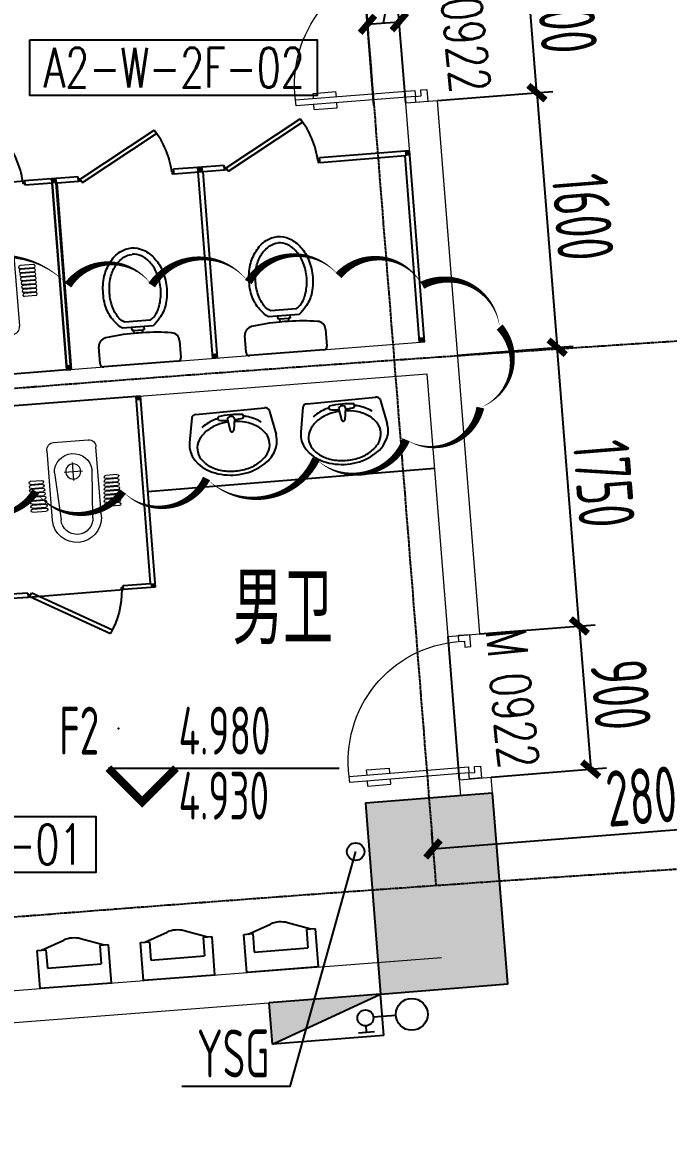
# Model space of a CAD drawing. Header units: millimetres. Extents: x 11515858 to 24947533, y -12784974 to -6116114.
# Drawn here: x 11755079 to 11759128, y -6395756 to -6388712 of the extents above; entities that cross this region are included whole.
import ezdxf
from ezdxf.enums import TextEntityAlignment as Align

# ---------------------------------------------------------------- set-up
doc = ezdxf.new("R2010")
doc.units = ezdxf.units.MM
doc.header["$LTSCALE"] = 10
for name, pattern in [('A2-RD-F2$0$AUDIT_I_130807214254-2', [0]), ('A2-RG-AXIS$0$CENTER', [2, 1.25, -0.25, 0.25, -0.25]), ('A2-RG-AXIS$0$DOTE', [2.42, 2, -0.2, 0.02, -0.2])]:
    doc.linetypes.add(name, pattern=pattern)
for name, color, linetype in [('A2-RB-F2$0$$34$A-DIMS-100', 1, 'Continuous'), ('A2-RB-F2$0$A-DIMS-100', 1, 'Continuous'), ('A2-RD-F2$0$A-1-1-X-toilel$0$A-FIXT', 55, 'Continuous'), ('A2-RD-F2$0$B1-WC-FIXT', 55, 'A2-RD-F2$0$AUDIT_I_130807214254-2'), ('A2-RG-AXIS$0$A-GRID', 1, 'A2-RG-AXIS$0$CENTER'), ('A2-RI-F2$0$$1$A-SYMB-NUMB-T', 4, 'Continuous'), ('A2-RI-F2$0$0P-FE-FH-P', 41, 'A2-RI-F2$0$YJdef_FE-FH_LINE_F'), ('A2-RI-F2$0$0P-FE-FH-V', 141, 'Continuous'), ('A2-RI-F2$0$0P-FE-HY', 141, 'Continuous'), ('A2-RI-F2$0$A-ROOF-DRAN', 175, 'Continuous'), ('A2-RI-F2$0$A-STRS', 50, 'Continuous'), ('A2-RI-F2$0$A-SYMB', 4, 'Continuous'), ('A2-RI-F2$0$A-SYMB-AREA', 4, 'Continuous'), ('A2-RI-F2$0$A-SYMB-DOOR', 4, 'Continuous'), ('A2-RI-F2$0$A-SYMB-NAME', 4, 'Continuous'), ('A2-RS-F2$0$A-HATH-GRAY', 8, 'Continuous'), ('A2-RS-F2$0$A-WALL-CONC', 6, 'Continuous')]:
    doc.layers.add(name, color=color, linetype=linetype)
for name, color, linetype, lineweight in [('A2-RI-F2$0$A-DOOR', 32, 'Continuous', 5), ('A2-RI-F2$0$A-FLOR-STRS', 2, 'Continuous', 5), ('A2-RI-F2$0$A-WALL', 7, 'Continuous', 5)]:
    doc.layers.add(name, color=color, linetype=linetype, lineweight=lineweight)
doc.styles.add('A2-RB-F2$0$$0$XD2008', font='hzs.shx', dxfattribs={"width": 0.7, "bigfont": 'hztxt.shx'})
doc.styles.add('A2-RB-F2$0$XD2008', font='hzs.shx', dxfattribs={"width": 0.7, "bigfont": 'hztxt.shx'})
doc.styles.add('A2-RI-F2$0$$1$ECADI-TXT', font='simplex.shx', dxfattribs={"bigfont": 'hztxt.shx'})
doc.styles.add('A2-RI-F2$0$ECADI', font='hzs.shx', dxfattribs={"width": 0.7, "bigfont": 'hztxt.shx'})
doc.styles.add('A2-RI-F2$0$ECADI-TXT', font='simplex.shx', dxfattribs={"bigfont": 'hztxt.shx'})
doc.styles.add('A2-RI-F2$0$hz1', font='hzs.shx', dxfattribs={"width": 0.75, "bigfont": 'hztxt.shx'})
doc.styles.add('A2-RI-F2$0$XD2008', font='hzs.shx', dxfattribs={"width": 0.7, "bigfont": 'hztxt.shx'})
doc.linetypes.add('A2-RI-F2$0$YJdef_FE-FH_LINE_F', pattern='A,4,-0.2,["F",A2-RI-F2$0$hz1,S=0.2,R=0,X=-0.1,Y=-0.1],-0.1', length=4.3)
doc.dimstyles.new('A2-RB-F2$0$$0$XD100$0', dxfattribs={"dimscale": 100, "dimtxt": 3.5, "dimasz": 1, "dimexe": 1, "dimexo": 2, "dimgap": 0.5, "dimtad": 1, "dimdec": 0, "dimdsep": 46, "dimtxsty": 'A2-RB-F2$0$$0$XD2008', "dimblk1": 'A2-RB-F2$0$$20$_ArchTick', "dimblk2": 'A2-RB-F2$0$$20$_ArchTick', "dimsah": 1, "dimcen": 2.5, "dimclrt": 4, "dimaunit": 1, "dimadec": 0, "dimazin": 0, "dimtfac": 1, "dimtdec": 0, "dimtix": 1, "dimtmove": 2, "dimatfit": 3, "dimfxl": 0, "dimtolj": 1, "dimtzin": 0, "dimarcsym": 0})
doc.dimstyles.new('A2-RB-F2$0$XD100$0', dxfattribs={"dimscale": 100, "dimtxt": 3.5, "dimasz": 1, "dimexe": 1, "dimexo": 2, "dimgap": 0.5, "dimtad": 1, "dimdec": 0, "dimdsep": 46, "dimtxsty": 'A2-RB-F2$0$XD2008', "dimblk1": 'A2-RB-F2$0$_ArchTick', "dimblk2": 'A2-RB-F2$0$_ArchTick', "dimsah": 1, "dimcen": 2.5, "dimclrt": 4, "dimaunit": 1, "dimadec": 0, "dimazin": 0, "dimtfac": 1, "dimtdec": 0, "dimtix": 1, "dimtmove": 1, "dimatfit": 3, "dimfxl": 0, "dimtolj": 1, "dimtzin": 0, "dimarcsym": 0})

# ---------------------------------------------------------------- blocks, each defined once
blk = doc.blocks.new('A2-RG-AXIS')
at = {"layer": 'A2-RG-AXIS$0$A-GRID', "linetype": 'A2-RG-AXIS$0$DOTE'}
blk.add_line((11755647.6, -6368696.2), (11757669.8, -6394116.9), dxfattribs=at)
for radius in [313400, 308700, 304100, 300800]:
    blk.add_arc((11778730.7, -6694178.7), radius, 75.589285, 95.407644, dxfattribs=at)
blk = doc.blocks.new('A2-RB-F2$0$$20$_ArchTick')
at = {"color": 0, "linetype": 'ByBlock', "const_width": 0.4}
blk.add_lwpolyline([(-0.5, -0.5), (0.5, 0.5)], dxfattribs=at)
blk = doc.blocks.new('*D1562')
at = {"layer": 'A2-RB-F2$0$$34$A-DIMS-100', "color": 0, "lineweight": -2, "ltscale": 3, "transparency": 16777216}
for p, q in [((11760445.1, -6393695.5), (11760434.8, -6393565.2)), ((11757651.5, -6393886.9), (11760442.7, -6393664.9)), ((11757654, -6393917.6), (11757643.6, -6393787.3))]:
    blk.add_line(p, q, dxfattribs=at)
at = {"layer": 'Defpoints', "color": 0, "ltscale": 3, "transparency": 16777216}
for p in [(11760442.7, -6393664.9), (11760461, -6393894.9), (11757669.8, -6394116.9)]:
    blk.add_point(p, dxfattribs=at)
at = {"layer": 'A2-RB-F2$0$$34$A-DIMS-100', "color": 0, "lineweight": -2, "ltscale": 3, "transparency": 16777216, "xscale": 100, "yscale": 100, "zscale": 100}
for p, rotation in [((11760442.7, -6393664.9), 4.548265622645225), ((11757651.5, -6393886.9), 184.5482656226452)]:
    blk.add_blockref('A2-RB-F2$0$$20$_ArchTick', p, dxfattribs=dict(at, rotation=rotation))
at = {"layer": 'A2-RB-F2$0$$34$A-DIMS-100', "color": 4, "ltscale": 3, "transparency": 16777216, "insert": (11759029.3, -6393551.6), "char_height": 350, "attachment_point": 5, "rotation": 4.54827, "style": 'A2-RB-F2$0$$0$XD2008'}
blk.add_mtext('\\A1;2800', dxfattribs=at)
blk = doc.blocks.new('A2-RB-F2$0$_ArchTick')
at = {"color": 0, "linetype": 'ByBlock', "const_width": 0.4}
blk.add_lwpolyline([(-0.5, -0.5), (0.5, 0.5)], dxfattribs=at)
blk = doc.blocks.new('*D1759')
at = {"layer": 'A2-RB-F2$0$A-DIMS-100', "color": 0, "lineweight": -2, "transparency": 16777216}
for p, q in [((11757476.9, -6387994.4), (11758204.6, -6387936.5)), ((11757340.4, -6388714.5), (11757476.9, -6387994.4)), ((11757281.3, -6389232.2), (11757232.8, -6388622.8)), ((11757480.6, -6389216.4), (11757432.1, -6388606.9)), ((11757240.7, -6388722.5), (11757440.1, -6388706.6))]:
    blk.add_line(p, q, dxfattribs=at)
at = {"layer": 'Defpoints', "color": 0, "transparency": 16777216}
for p in [(11757440.1, -6388706.6), (11757297.1, -6389431.6), (11757496.5, -6389415.7)]:
    blk.add_point(p, dxfattribs=at)
at = {"layer": 'A2-RB-F2$0$A-DIMS-100', "color": 0, "lineweight": -2, "transparency": 16777216, "xscale": 100, "yscale": 100, "zscale": 100}
for p, rotation in [((11757240.7, -6388722.5), 184.5482656225848), ((11757440.1, -6388706.6), 4.548265622584782)]:
    blk.add_blockref('A2-RB-F2$0$_ArchTick', p, dxfattribs=dict(at, rotation=rotation))
at = {"layer": 'A2-RB-F2$0$A-DIMS-100', "color": 4, "transparency": 16777216, "insert": (11757822.9, -6387741.1), "char_height": 350, "attachment_point": 5, "rotation": 4.54827, "style": 'A2-RB-F2$0$XD2008'}
blk.add_mtext('\\A1;200', dxfattribs=at)
blk = doc.blocks.new('*D1760')
at = {"layer": 'A2-RB-F2$0$A-DIMS-100', "color": 0, "lineweight": -2, "transparency": 16777216}
for p, q in [((11757680, -6389200.8), (11758402.5, -6389143.4)), ((11758302.8, -6389151.3), (11758429.6, -6390745.6)), ((11757806.8, -6390795.1), (11758529.3, -6390737.6))]:
    blk.add_line(p, q, dxfattribs=at)
at = {"layer": 'Defpoints', "color": 0, "transparency": 16777216}
for p in [(11757480.6, -6389216.7), (11758429.6, -6390745.6), (11757607.5, -6390811)]:
    blk.add_point(p, dxfattribs=at)
at = {"layer": 'A2-RB-F2$0$A-DIMS-100', "color": 0, "lineweight": -2, "transparency": 16777216, "xscale": 100, "yscale": 100, "zscale": 100}
for p, rotation in [((11758302.8, -6389151.3), 94.54826562249501), ((11758429.6, -6390745.6), 274.548265622495)]:
    blk.add_blockref('A2-RB-F2$0$_ArchTick', p, dxfattribs=dict(at, rotation=rotation))
at = {"layer": 'A2-RB-F2$0$A-DIMS-100', "color": 4, "transparency": 16777216, "insert": (11758590.5, -6389930.6), "char_height": 350, "attachment_point": 5, "rotation": 274.54827, "style": 'A2-RB-F2$0$XD2008'}
blk.add_mtext('\\A1;1600', dxfattribs=at)
blk = doc.blocks.new('*D1662')
at = {"layer": 'A2-RB-F2$0$A-DIMS-100', "color": 0, "lineweight": -2, "transparency": 16777216}
for p, q in [((11757945.7, -6392540.1), (11758668.1, -6392482.6)), ((11758568.5, -6392490.5), (11758639.8, -6393387.7)), ((11758017, -6393437.2), (11758739.5, -6393379.7))]:
    blk.add_line(p, q, dxfattribs=at)
at = {"layer": 'Defpoints', "color": 0, "transparency": 16777216}
for p in [(11757746.3, -6392555.9), (11758639.8, -6393387.7), (11757817.6, -6393453.1)]:
    blk.add_point(p, dxfattribs=at)
at = {"layer": 'A2-RB-F2$0$A-DIMS-100', "color": 0, "lineweight": -2, "transparency": 16777216, "xscale": 100, "yscale": 100, "zscale": 100}
for p, rotation in [((11758568.5, -6392490.5), 94.54826562260763), ((11758639.8, -6393387.7), 274.5482656226077)]:
    blk.add_blockref('A2-RB-F2$0$_ArchTick', p, dxfattribs=dict(at, rotation=rotation))
at = {"layer": 'A2-RB-F2$0$A-DIMS-100', "color": 4, "transparency": 16777216, "insert": (11758828.4, -6392921.2), "char_height": 350, "attachment_point": 5, "rotation": 274.54827, "style": 'A2-RB-F2$0$XD2008'}
blk.add_mtext('\\A1;900', dxfattribs=at)
blk = doc.blocks.new('*D1663')
at = {"layer": 'A2-RB-F2$0$A-DIMS-100', "color": 0, "lineweight": -2, "transparency": 16777216}
for p, q in [((11757806.8, -6390795.1), (11758529.3, -6390737.6)), ((11758568.5, -6392490.5), (11758429.6, -6390745.6)), ((11757945.7, -6392540.1), (11758668.1, -6392482.6))]:
    blk.add_line(p, q, dxfattribs=at)
at = {"layer": 'Defpoints', "color": 0, "transparency": 16777216}
for p in [(11758429.6, -6390745.6), (11757607.5, -6390811), (11757746.3, -6392555.9)]:
    blk.add_point(p, dxfattribs=at)
at = {"layer": 'A2-RB-F2$0$A-DIMS-100', "color": 0, "lineweight": -2, "transparency": 16777216, "xscale": 100, "yscale": 100, "zscale": 100}
for p, rotation in [((11758429.6, -6390745.6), 94.5482656229301), ((11758568.5, -6392490.5), 274.5482656229301)]:
    blk.add_blockref('A2-RB-F2$0$_ArchTick', p, dxfattribs=dict(at, rotation=rotation))
at = {"layer": 'A2-RB-F2$0$A-DIMS-100', "color": 4, "transparency": 16777216, "insert": (11758723.3, -6391600.2), "char_height": 350, "attachment_point": 5, "rotation": 274.54827, "style": 'A2-RB-F2$0$XD2008'}
blk.add_mtext('\\A1;1750', dxfattribs=at)
blk = doc.blocks.new('*D1664')
at = {"layer": 'A2-RB-F2$0$A-DIMS-100', "color": 0, "lineweight": -2, "transparency": 16777216}
for p, q in [((11757608.8, -6388303.7), (11758331.1, -6388246.2)), ((11758302.8, -6389151.3), (11758231.5, -6388254.1)), ((11757680.2, -6389200.8), (11758402.5, -6389143.4))]:
    blk.add_line(p, q, dxfattribs=at)
at = {"layer": 'Defpoints', "color": 0, "transparency": 16777216}
for p in [(11758231.5, -6388254.1), (11757409.5, -6388319.5), (11757480.8, -6389216.7)]:
    blk.add_point(p, dxfattribs=at)
at = {"layer": 'A2-RB-F2$0$A-DIMS-100', "color": 0, "lineweight": -2, "transparency": 16777216, "xscale": 100, "yscale": 100, "zscale": 100}
for p, rotation in [((11758231.5, -6388254.1), 94.54826562258324), ((11758302.8, -6389151.3), 274.5482656225832)]:
    blk.add_blockref('A2-RB-F2$0$_ArchTick', p, dxfattribs=dict(at, rotation=rotation))
at = {"layer": 'A2-RB-F2$0$A-DIMS-100', "color": 4, "transparency": 16777216, "insert": (11758491.4, -6388684.9), "char_height": 350, "attachment_point": 5, "rotation": 274.54827, "style": 'A2-RB-F2$0$XD2008'}
blk.add_mtext('\\A1;900', dxfattribs=at)
blk = doc.blocks.new('A2-RD-F2$0$A-1-1-X-toilel$0$A-1-10-01~10(B1~wd)$0$A$C39426295')
at = {"layer": 'A2-RD-F2$0$A-1-1-X-toilel$0$A-FIXT'}
for p, q in [((29.2, 382.7, 4500), (0, 227, 4500)), ((488.5, 400, 4500), (56.5, 400, 4500)), ((193.7, 350.8, 4500), (193.7, 371.4, 4500)), ((351.2, 350.8, 4500), (351.2, 371.4, 4500)), ((515.7, 382.7, 4500), (544.9, 227, 4500)), ((250.5, 351.1, 4500), (261.5, 278.8, 4500)), ((294.5, 351.1, 4500), (283.5, 278.8, 4500))]:
    blk.add_line(p, q, dxfattribs=at)
at = {"layer": 'A2-RD-F2$0$A-1-1-X-toilel$0$A-FIXT', "extrusion": (0, 0, -1)}
for centre, major_axis, start_param, end_param in [((56.5, 380, 4500), (27.5, 0), 3.277215, 4.712389), ((267, 182.2, 4500), (257.5, 0), 3.959185, 4.341951), ((272.5, 171.9, 4500), (272.7, 0), 4.341951, 4.419347), ((272.5, 125.2, 4500), (347.6, 0), 4.483782, 4.712389), ((272.5, 351.1, 4500), (22, 0), 3.141593, 6.283185), ((272.5, 125.2, 4500), (347.6, 0), -1.570796, -1.342189), ((272.5, 171.9, 4500), (272.7, 0), -1.277754, -1.200359), ((278, 182.2, 4500), (257.5, 0), -1.200359, -0.817592), ((488.5, 380, 4500), (27.5, 0), 4.712389, 6.147563), ((258.5, 175, 4500), (214.8, 0), 3.55759, 3.959185), ((414.3, 151.7, 4500), (396.8, 0), 3.737677, 3.75941), ((267, 168.5, 4500), (227.2, 0), 3.959185, 4.341951), ((272.5, 158.2, 4500), (242.4, 0), 4.341951, 4.629594), ((272.5, 597, 4500), (347.6, 0), 1.631074, 1.799403), ((272.5, 158.2, 4500), (242.4, 0), -1.488001, -1.200359), ((272.5, 597, 4500), (347.6, 0), 1.342189, 1.510519), ((278, 168.5, 4500), (227.2, 0), -1.200359, -0.817592), ((286.5, 175, 4500), (214.8, 0), -0.817592, -0.415998), ((130.6, 151.7, 4500), (396.8, 0), -0.617817, -0.596084), ((272.5, 200, 4500), (275, 0), -0.135622, 3.277215), ((245.3, 179.3, 4500), (200.4, 0), 3.141593, 3.55759), ((272.5, 278.8, 4500), (11, 0), -0.000069, 3.141524), ((299.7, 179.3, 4500), (200.4, 0), -0.415998, 0), ((245.3, 179.3, 4500), (200.4, 0), 2.725595, 3.141593), ((299.7, 179.3, 4500), (200.4, 0), 0, 0.415998), ((258.5, 183.5, 4500), (214.8, 0), 2.324001, 2.725595), ((286.5, 183.5, 4500), (214.8, 0), 0.415998, 0.817592), ((267, 190.1, 4500), (227.2, 0), 1.941234, 2.324001), ((272.5, 200.4, 4500), (242.4, 0), 1.570796, 1.941234), ((272.5, 200.4, 4500), (242.4, 0), 1.200359, 1.570796), ((278, 190.1, 4500), (227.2, 0), 0.817592, 1.200359)]:
    blk.add_ellipse(centre, major_axis=major_axis, ratio=0.727273, start_param=start_param, end_param=end_param, dxfattribs=at)
blk = doc.blocks.new('A2-RD-F2$0$A-1-1-X-toilel$0$A-1-10-01~10(B1~wd)$0$333')
at = {"layer": 'A2-RD-F2$0$A-1-1-X-toilel$0$A-FIXT'}
for p, q in [((0, -225), (0, 225)), ((0, 225), (240, 225)), ((240, 225), (240, 168.7)), ((240, 168.7), (124.4, 168.7)), ((124.4, 168.7), (124.4, -168.7)), ((240, 196.9), (291.3, 53.1)), ((240, -196.9), (291.3, -53.1)), ((240, -168.7), (124.4, -168.7)), ((240, -225), (240, -168.7)), ((0, -225), (240, -225))]:
    blk.add_line(p, q, dxfattribs=at)
blk.add_ellipse((225.2, 0), major_axis=(0, 112.5), ratio=0.666667, start_param=4.220783, end_param=5.203995, dxfattribs=at)
blk = doc.blocks.new('A2-RD-F2$0$A-1-1-X-toilel$0$A-1-10-01~10(B1~wd)$0$A1088D2A')
at = {"layer": 'A2-RD-F2$0$A-1-1-X-toilel$0$A-FIXT'}
for p, q in [((-0.43, 0), (0.43, 0)), ((-0.47, -0.235), (-0.47, -0.04)), ((0.47, -0.04), (0.47, -0.235)), ((-0.05, -0.396), (-0.05, -0.361)), ((0.05, -0.361), (0.05, -0.396)), ((-0.176, -0.431), (0.181, -0.431)), ((-0.148, -0.5), (0.148, -0.5)), ((-0.07, -0.396), (-0.05, -0.396)), ((-0.07, -0.431), (-0.07, -0.396)), ((0.05, -0.396), (-0.05, -0.396)), ((0.05, -0.396), (0.07, -0.396)), ((0.07, -0.396), (0.07, -0.431))]:
    blk.add_line(p, q, dxfattribs=at)
for points in [[(0.002, -1.35, -0.128381), (-0.133, -1.315, -0.106268), (-0.259, -1.203, -0.085065), (-0.338, -1.047, -0.074422), (-0.368, -0.849, -0.074422), (-0.338, -0.652, -0.093985), (-0.259, -0.514, -0.073872), (-0.176, -0.431, -0.130921)], [(-0.148, -0.5, 0.073654), (-0.204, -0.54, 0.085065), (-0.272, -0.674, 0.074422), (-0.298, -0.849, 0.074422), (-0.272, -1.025, 0.085065), (-0.204, -1.159, 0.106268), (-0.101, -1.25, 0.128381), (-0.002, -1.276, 0.131396)], [(0.181, -0.431, -0.073872), (0.264, -0.514, -0.093985), (0.343, -0.652, -0.074422), (0.372, -0.849, -0.074422), (0.343, -1.047, -0.085065), (0.264, -1.203, -0.106268), (0.138, -1.315, -0.128381), (0.002, -1.35, -0.130921)], [(0.148, -0.5, -0.073654), (0.204, -0.54, -0.085065), (0.272, -0.674, -0.074422), (0.298, -0.849, -0.074422), (0.272, -1.025, -0.085065), (0.204, -1.159, -0.106268), (0.101, -1.25, -0.128381), (0.002, -1.276, -0.131396)]]:
    blk.add_lwpolyline(points, format="xyb", dxfattribs=at)
for centre, radius, start, end in [((-0.43, -0.04), 0.04, 90, 180), ((0.43, -0.04), 0.04, 0, 90), ((-0.37, -0.235), 0.1, 180, 262.0681), ((0.37, -0.235), 0.1, 277.9319, 0), ((0, 2.42), 2.781, 262.0681, 268.9699), ((0, 2.42), 2.781, 268.9699, 271.0301), ((0, 2.42), 2.781, 271.0301, 277.9319)]:
    blk.add_arc(centre, radius, start, end, dxfattribs=at)
blk = doc.blocks.new('A2-RD-F2$0$BI-W-db')
at = {"layer": 'A2-RD-F2$0$A-1-1-X-toilel$0$A-FIXT'}
for points in [[(-10374.6, 6726), (-10374.6, 6751.4), (-10400, 6726), (-10400, 6751.4)], [(-9200, 6726), (-9200, 6751.4), (-9225.4, 6726), (-9225.4, 6751.4)], [(-10374.6, 5826), (-10374.6, 5851.4), (-10400, 5826), (-10400, 5851.4)], [(-9200, 5826), (-9200, 5851.4), (-9225.4, 5826), (-9225.4, 5851.4)]]:
    blk.add_trace(points, dxfattribs=at)
at = {"layer": 'A2-RD-F2$0$B1-WC-FIXT'}
for p, q in [((-10400, 6751.4), (-10400, 6726)), ((-9200, 6751.4), (-10400, 6751.4)), ((-10400, 6726), (-9225.4, 6726)), ((-10400, 5851.4), (-10400, 6726)), ((-9200, 6726), (-9225.4, 6726)), ((-9225.4, 6623.5), (-9225.4, 6726)), ((-9200, 6751.4), (-9200, 6726)), ((-9200, 6726), (-9200, 6623.5)), ((-9225.4, 6623.5), (-9200, 6623.5)), ((-9200, 6623.5), (-9200, 6023.5)), ((-9202.6, 6612.6), (-9225.3, 6599.4)), ((-9225.3, 6599.4), (-8955.3, 6112.6)), ((-9202.6, 6612.6), (-8932.6, 6125.7)), ((-9225.4, 6023.5), (-9225.4, 5851.4)), ((-9200, 6023.5), (-9225.4, 6023.5)), ((-9200, 5826), (-9200, 6023.5)), ((-10400, 5851.4), (-10400, 5826)), ((-9225.4, 5851.4), (-10400, 5851.4)), ((-10400, 5826), (-10400, 5851.4)), ((-10400, 5826), (-9200, 5826))]:
    blk.add_line(p, q, dxfattribs=at)
at = {"layer": 'A2-RD-F2$0$B1-WC-FIXT', "lineweight": 13}
for p, q in [((-9911.9, 6562.5), (-9911.9, 6562.5)), ((-9901.9, 6552.5), (-9901.9, 6482)), ((-9896.9, 6552.5), (-9896.9, 6480.1)), ((-9886.9, 6562.5), (-9886.9, 6562.5)), ((-9876.9, 6552.5), (-9876.9, 6480.1)), ((-9871.9, 6552.5), (-9871.9, 6478.1)), ((-9861.9, 6562.5), (-9861.9, 6562.5)), ((-9851.9, 6552.5), (-9851.9, 6478.1)), ((-9846.9, 6552.5), (-9846.9, 6476.2)), ((-9836.9, 6562.5), (-9836.9, 6562.5)), ((-9826.9, 6552.5), (-9826.9, 6476.2)), ((-9821.9, 6552.5), (-9821.9, 6474.2)), ((-9811.9, 6562.5), (-9811.9, 6562.5)), ((-9801.9, 6552.5), (-9801.9, 6474.2)), ((-9796.9, 6552.5), (-9796.9, 6472.3)), ((-9786.9, 6562.5), (-9786.9, 6562.5)), ((-9776.9, 6552.5), (-9776.9, 6472.3)), ((-9771.9, 6552.5), (-9771.9, 6470.4)), ((-9761.9, 6562.5), (-9761.9, 6562.5)), ((-9751.9, 6552.5), (-9751.9, 6470.4)), ((-9746.9, 6552.5), (-9746.9, 6468.4)), ((-9736.9, 6562.5), (-9736.9, 6562.5)), ((-9726.9, 6552.5), (-9726.9, 6468.4)), ((-9665.6, 6434.6), (-10104.5, 6434.6)), ((-9911.9, 6472), (-9911.9, 6472)), ((-9886.9, 6472), (-9886.9, 6472)), ((-9886.9, 6470.1), (-9886.9, 6470.1)), ((-9861.9, 6472), (-9861.9, 6472)), ((-9861.9, 6468.1), (-9861.9, 6468.1)), ((-9836.9, 6466.2), (-9836.9, 6466.2)), ((-9811.9, 6464.2), (-9811.9, 6464.2)), ((-9786.9, 6462.3), (-9786.9, 6462.3)), ((-9761.9, 6460.4), (-9761.9, 6460.4)), ((-9736.9, 6458.4), (-9736.9, 6458.4)), ((-10152, 6389.2), (-10152, 6172.3)), ((-9962, 6399.4), (-9665.6, 6380.7)), ((-9904.8, 6280.7), (-10019.1, 6280.7)), ((-9962, 6337.9), (-9962, 6223.6)), ((-9665.6, 6180.7), (-9962, 6162.1)), ((-9665.6, 6126.8), (-10104.5, 6126.8)), ((-9921.9, 6009), (-9921.9, 6079.5)), ((-9921.9, 6009), (-9921.9, 6079.5)), ((-9911.9, 6089.5), (-9911.9, 6089.5)), ((-9911.9, 6089.5), (-9911.9, 6089.5)), ((-9901.9, 6009), (-9901.9, 6079.5)), ((-9901.9, 6009), (-9901.9, 6079.5)), ((-9896.9, 6009), (-9896.9, 6081.4)), ((-9896.9, 6009), (-9896.9, 6081.4)), ((-9886.9, 6091.4), (-9886.9, 6091.4)), ((-9886.9, 6091.4), (-9886.9, 6091.4)), ((-9886.9, 6089.5), (-9886.9, 6089.5)), ((-9886.9, 6089.5), (-9886.9, 6089.5)), ((-9876.9, 6009), (-9876.9, 6081.4)), ((-9876.9, 6009), (-9876.9, 6081.4)), ((-9871.9, 6009), (-9871.9, 6083.4)), ((-9871.9, 6009), (-9871.9, 6083.4)), ((-9861.9, 6093.4), (-9861.9, 6093.4)), ((-9861.9, 6093.4), (-9861.9, 6093.4)), ((-9861.9, 6089.5), (-9861.9, 6089.5)), ((-9861.9, 6089.5), (-9861.9, 6089.5)), ((-9851.9, 6009), (-9851.9, 6083.4)), ((-9851.9, 6009), (-9851.9, 6083.4)), ((-9846.9, 6009), (-9846.9, 6085.3)), ((-9846.9, 6009), (-9846.9, 6085.3)), ((-9836.9, 6095.3), (-9836.9, 6095.3)), ((-9836.9, 6095.3), (-9836.9, 6095.3)), ((-9826.9, 6009), (-9826.9, 6085.3)), ((-9826.9, 6009), (-9826.9, 6085.3)), ((-9821.9, 6009), (-9821.9, 6087.3)), ((-9821.9, 6009), (-9821.9, 6087.3)), ((-9811.9, 6097.3), (-9811.9, 6097.3)), ((-9811.9, 6097.3), (-9811.9, 6097.3)), ((-9801.9, 6009), (-9801.9, 6087.3)), ((-9801.9, 6009), (-9801.9, 6087.3)), ((-9796.9, 6009), (-9796.9, 6089.2)), ((-9796.9, 6009), (-9796.9, 6089.2)), ((-9786.9, 6099.2), (-9786.9, 6099.2)), ((-9786.9, 6099.2), (-9786.9, 6099.2)), ((-9776.9, 6009), (-9776.9, 6089.2)), ((-9776.9, 6009), (-9776.9, 6089.2)), ((-9771.9, 6009), (-9771.9, 6091.1)), ((-9771.9, 6009), (-9771.9, 6091.1)), ((-9761.9, 6101.1), (-9761.9, 6101.1)), ((-9761.9, 6101.1), (-9761.9, 6101.1)), ((-9751.9, 6009), (-9751.9, 6091.1)), ((-9751.9, 6009), (-9751.9, 6091.1)), ((-9746.9, 6009), (-9746.9, 6093.1)), ((-9746.9, 6009), (-9746.9, 6093.1)), ((-9736.9, 6103.1), (-9736.9, 6103.1)), ((-9736.9, 6103.1), (-9736.9, 6103.1)), ((-9726.9, 6009), (-9726.9, 6093.1)), ((-9726.9, 6009), (-9726.9, 6093.1)), ((-9911.9, 5999), (-9911.9, 5999)), ((-9911.9, 5999), (-9911.9, 5999)), ((-9886.9, 5999), (-9886.9, 5999)), ((-9886.9, 5999), (-9886.9, 5999)), ((-9861.9, 5999), (-9861.9, 5999)), ((-9861.9, 5999), (-9861.9, 5999)), ((-9836.9, 5999), (-9836.9, 5999)), ((-9836.9, 5999), (-9836.9, 5999)), ((-9811.9, 5999), (-9811.9, 5999)), ((-9811.9, 5999), (-9811.9, 5999)), ((-9786.9, 5999), (-9786.9, 5999)), ((-9786.9, 5999), (-9786.9, 5999)), ((-9761.9, 5999), (-9761.9, 5999)), ((-9761.9, 5999), (-9761.9, 5999)), ((-9736.9, 5999), (-9736.9, 5999)), ((-9736.9, 5999), (-9736.9, 5999))]:
    blk.add_line(p, q, dxfattribs=at)
at = {"layer": 'A2-RD-F2$0$B1-WC-FIXT'}
for points in [[(-9214.1, 6623.3), (-9214.1, 6612.6), (-9202.6, 6612.6), (-9202.6, 6623.3)], [(-9202.6, 6023.5), (-9202.6, 6035.5), (-9214.1, 6035.5), (-9214.1, 6023.5)]]:
    blk.add_lwpolyline(points, dxfattribs=at)
at = {"layer": 'A2-RD-F2$0$B1-WC-FIXT', "lineweight": 13}
blk.add_lwpolyline([(-9921.9, 6552.5), (-9921.9, 6482)], dxfattribs=at)
blk.add_circle((-9962, 6280.7), 47.1, dxfattribs=at)
for centre, radius, start, end in [((-9911.9, 6552.5), 10, 90, 180), ((-9911.9, 6552.5), 10, 0, 90), ((-9886.9, 6552.5), 10, 90, 180), ((-9886.9, 6552.5), 10, 0, 90), ((-9861.9, 6552.5), 10, 90, 180), ((-9861.9, 6552.5), 10, 0, 90), ((-9836.9, 6552.5), 10, 90, 180), ((-9836.9, 6552.5), 10, 0, 90), ((-9811.9, 6552.5), 10, 90, 180), ((-9811.9, 6552.5), 10, 0, 90), ((-9786.9, 6552.5), 10, 90, 180), ((-9786.9, 6552.5), 10, 0, 90), ((-9761.9, 6552.5), 10, 90, 180), ((-9761.9, 6552.5), 10, 0, 90), ((-9736.9, 6552.5), 10, 90, 180), ((-9736.9, 6552.5), 10, 0, 90), ((-9911.9, 6482), 10, 180, 270), ((-9911.9, 6482), 10, 270, 0), ((-10108.2, 6391), 43.8, 85.14511, 182.41268), ((-9886.9, 6480.1), 10, 180, 270), ((-9886.9, 6480.1), 10, 270, 0), ((-9861.9, 6478.1), 10, 180, 270), ((-9861.9, 6478.1), 10, 270, 0), ((-9836.9, 6476.2), 10, 180, 270), ((-9836.9, 6476.2), 10, 270, 0), ((-9811.9, 6474.2), 10, 180, 270), ((-9811.9, 6474.2), 10, 270, 0), ((-9786.9, 6472.3), 10, 180, 270), ((-9786.9, 6472.3), 10, 270, 0), ((-9761.9, 6470.4), 10, 180, 270), ((-9761.9, 6470.4), 10, 270, 0), ((-9736.9, 6468.4), 10, 180, 270), ((-9736.9, 6468.4), 10, 270, 0), ((-9670.9, 6280.7), 154, 271.97884, 88.02116), ((-9955.6, 6280.7), 118.8, 93.04874, 266.95126), ((-9667, 6280.7), 100, 270.77498, 89.22502), ((-10108.2, 6170.4), 43.8, 177.58732, 274.85489), ((-9911.9, 6079.5), 10, 90, 180), ((-9911.9, 6079.5), 10, 90, 180), ((-9911.9, 6079.5), 10, 0, 90), ((-9911.9, 6079.5), 10, 0, 90), ((-9886.9, 6081.4), 10, 90, 180), ((-9886.9, 6081.4), 10, 90, 180), ((-9886.9, 6081.4), 10, 0, 90), ((-9886.9, 6081.4), 10, 0, 90), ((-9861.9, 6083.4), 10, 90, 180), ((-9861.9, 6083.4), 10, 90, 180), ((-9861.9, 6083.4), 10, 0, 90), ((-9861.9, 6083.4), 10, 0, 90), ((-9836.9, 6085.3), 10, 90, 180), ((-9836.9, 6085.3), 10, 90, 180), ((-9836.9, 6085.3), 10, 0, 90), ((-9836.9, 6085.3), 10, 0, 90), ((-9811.9, 6087.3), 10, 90, 180), ((-9811.9, 6087.3), 10, 90, 180), ((-9811.9, 6087.3), 10, 0, 90), ((-9811.9, 6087.3), 10, 0, 90), ((-9786.9, 6089.2), 10, 90, 180), ((-9786.9, 6089.2), 10, 90, 180), ((-9786.9, 6089.2), 10, 0, 90), ((-9786.9, 6089.2), 10, 0, 90), ((-9761.9, 6091.1), 10, 90, 180), ((-9761.9, 6091.1), 10, 90, 180), ((-9761.9, 6091.1), 10, 0, 90), ((-9761.9, 6091.1), 10, 0, 90), ((-9736.9, 6093.1), 10, 90, 180), ((-9736.9, 6093.1), 10, 90, 180), ((-9736.9, 6093.1), 10, 0, 90), ((-9736.9, 6093.1), 10, 0, 90), ((-9911.9, 6009), 10, 180, 270), ((-9911.9, 6009), 10, 180, 270), ((-9911.9, 6009), 10, 270, 0), ((-9911.9, 6009), 10, 270, 0), ((-9886.9, 6009), 10, 180, 270), ((-9886.9, 6009), 10, 180, 270), ((-9886.9, 6009), 10, 270, 0), ((-9886.9, 6009), 10, 270, 0), ((-9861.9, 6009), 10, 180, 270), ((-9861.9, 6009), 10, 180, 270), ((-9861.9, 6009), 10, 270, 0), ((-9861.9, 6009), 10, 270, 0), ((-9836.9, 6009), 10, 180, 270), ((-9836.9, 6009), 10, 180, 270), ((-9836.9, 6009), 10, 270, 0), ((-9836.9, 6009), 10, 270, 0), ((-9811.9, 6009), 10, 180, 270), ((-9811.9, 6009), 10, 180, 270), ((-9811.9, 6009), 10, 270, 0), ((-9811.9, 6009), 10, 270, 0), ((-9786.9, 6009), 10, 180, 270), ((-9786.9, 6009), 10, 180, 270), ((-9786.9, 6009), 10, 270, 0), ((-9786.9, 6009), 10, 270, 0), ((-9761.9, 6009), 10, 180, 270), ((-9761.9, 6009), 10, 180, 270), ((-9761.9, 6009), 10, 270, 0), ((-9761.9, 6009), 10, 270, 0), ((-9736.9, 6009), 10, 180, 270), ((-9736.9, 6009), 10, 180, 270), ((-9736.9, 6009), 10, 270, 0), ((-9736.9, 6009), 10, 270, 0)]:
    blk.add_arc(centre, radius, start, end, dxfattribs=at)
at = {"layer": 'A2-RD-F2$0$B1-WC-FIXT'}
blk.add_arc((-9239.4, 6594), 559.9, 273.77186, 303.23098, dxfattribs=at)
blk = doc.blocks.new('A2-RD-F2')
at = {"layer": 'A2-RD-F2$0$A-1-1-X-toilel$0$A-FIXT'}
for p, q in [((11756355.1, -6389621.1), (11756819.5, -6389314.1)), ((11756369.9, -6389642.8), (11756834.4, -6389335.8)), ((11756819.5, -6389314.1), (11756834.4, -6389335.8)), ((11755440.1, -6389692.3), (11755904.5, -6389385.4)), ((11755454.9, -6389714), (11755919.4, -6389407)), ((11755904.5, -6389385.4), (11755919.4, -6389407)), ((11757504.4, -6389515), (11756941.1, -6389559.6)), ((11756943.5, -6389589.5), (11756941.1, -6389559.6)), ((11757476.8, -6389547.3), (11756943.5, -6389589.5)), ((11757567.6, -6390713.7), (11757476.8, -6389547.3)), ((11757597.5, -6390711.4), (11757504.4, -6389515)), ((11756208.4, -6389616.6), (11756026.1, -6389630.8)), ((11756028.5, -6389660.7), (11756026.1, -6389630.8)), ((11756210.7, -6389646.5), (11756028.5, -6389660.7)), ((11756342.9, -6389606.1), (11756178.4, -6389618.9)), ((11756271.5, -6390815.3), (11756178.4, -6389618.9)), ((11756345.3, -6389636), (11756210.7, -6389646.5)), ((11756301.4, -6390813), (11756210.7, -6389646.5)), ((11756345.3, -6389636), (11756342.9, -6389606.1)), ((11756355.1, -6389621.1), (11756369.9, -6389642.8)), ((11755428, -6389677.3), (11755263.5, -6389690.1)), ((11755356.5, -6390886.5), (11755263.5, -6389690.1)), ((11755430.3, -6389707.2), (11755295.7, -6389717.7)), ((11755386.5, -6390884.2), (11755295.7, -6389717.7)), ((11755430.3, -6389707.2), (11755428, -6389677.3)), ((11755440.1, -6389692.3), (11755454.9, -6389714)), ((11757662.7, -6391504.6), (11755862.8, -6391650.4))]:
    blk.add_line(p, q, dxfattribs=at)
for points in [[(11756942.2, -6389575.4), (11756931.5, -6389576.3), (11756932.4, -6389587.7), (11756943.1, -6389586.9)], [(11756027.2, -6389646.6), (11756016.5, -6389647.5), (11756017.4, -6389659), (11756028.1, -6389658.1)], [(11756345.1, -6389633.4), (11756357, -6389632.5), (11756356.1, -6389621), (11756344.2, -6389622)], [(11755430.1, -6389704.7), (11755442, -6389703.7), (11755441.1, -6389692.2), (11755429.2, -6389693.2)]]:
    blk.add_lwpolyline(points, dxfattribs=at)
for centre in [(11756376.4, -6389656.4), (11755461.4, -6389727.6)]:
    blk.add_arc(centre, 559.9, 8.22121, 37.68033, dxfattribs=at)
for points in [[(11757504.4, -6389515), (11757474.5, -6389517.4), (11757506.7, -6389544.9), (11757476.8, -6389547.3)], [(11756208.4, -6389616.6), (11756178.4, -6389618.9), (11756210.7, -6389646.5), (11756180.8, -6389648.8)], [(11756208.4, -6389616.6), (11756178.4, -6389618.9), (11756210.7, -6389646.5), (11756180.8, -6389648.8)], [(11755293.4, -6389687.8), (11755263.5, -6389690.1), (11755295.7, -6389717.7), (11755265.8, -6389720)], [(11757595.1, -6390681.5), (11757565.2, -6390683.8), (11757597.5, -6390711.4), (11757567.6, -6390713.7)], [(11756299.1, -6390783.1), (11756269.2, -6390785.4), (11756301.4, -6390813), (11756271.5, -6390815.3)], [(11755384.1, -6390854.3), (11755354.2, -6390856.6), (11755386.5, -6390884.2), (11755356.5, -6390886.5)]]:
    blk.add_trace(points, dxfattribs=at)
for name, p, rotation in [('A2-RD-F2$0$BI-W-db', (11760383.4, -6380063.9), 94.44987665700585), ('A2-RD-F2$0$A-1-1-X-toilel$0$A-1-10-01~10(B1~wd)$0$333', (11756709, -6394643.5), 94.44826178355636), ('A2-RD-F2$0$A-1-1-X-toilel$0$A-1-10-01~10(B1~wd)$0$333', (11755412.9, -6394743.8), 94.44826178355608), ('A2-RD-F2$0$A-1-1-X-toilel$0$A-1-10-01~10(B1~wd)$0$333', (11756060.9, -6394693.7), 94.44826178355608)]:
    blk.add_blockref(name, p, dxfattribs=dict(at, rotation=rotation))
for p, xscale, yscale, zscale, rotation in [((11756735.1, -6390779.2), 540.0000000001279, 540.0000000001279, 540.0000000001279, 184.4493475360027), ((11755820.1, -6390850.4), 540.0000000000871, 540.0000000000871, 540.0000000000871, 184.4493475410579)]:
    blk.add_blockref('A2-RD-F2$0$A-1-1-X-toilel$0$A-1-10-01~10(B1~wd)$0$A1088D2A', p, dxfattribs=dict(at, xscale=xscale, yscale=yscale, zscale=zscale, rotation=rotation))
for name, p, xscale, rotation in [('A2-RD-F2$0$BI-W-db', (11762431.6, -6400967.9), -0.9999999999999993, 94.4498766745276), ('A2-RD-F2$0$A-1-1-X-toilel$0$A-1-10-01~10(B1~wd)$0$A$C39426295', (11757386.5, -6391451.2, -4500), -1, 5.474979580199344), ('A2-RD-F2$0$A-1-1-X-toilel$0$A-1-10-01~10(B1~wd)$0$A$C39426295', (11756689.6, -6391518, -4500), -1, 5.474979580199344)]:
    blk.add_blockref(name, p, dxfattribs=dict(at, xscale=xscale, rotation=rotation))
blk = doc.blocks.new('A2-RS-F2')
at = {"layer": 'A2-RS-F2$0$A-HATH-GRAY', "ltscale": 3}
h = blk.add_hatch(color=256, dxfattribs=at)
h.paths.add_polyline_path([(11780370.9, -6378132.8), (11781370.9, -6378139.6), (11781379.7, -6376839.6), (11780379.7, -6376832.8)])
h.paths.add_polyline_path([(11771295.3, -6378216.2), (11772295, -6378194.3), (11772266.5, -6376894.6), (11771266.7, -6376916.1)])
h.paths.add_polyline_path([(11789445.2, -6378310.2), (11790444.5, -6378345.7), (11790490.7, -6377046.5), (11789491.3, -6377010.6)])
h.paths.add_polyline_path([(11794061, -6377995.6), (11794659.8, -6378034.1), (11794711.1, -6377235.6), (11794112.3, -6377197.1)])
h.paths.add_polyline_path([(11762225.8, -6378560), (11763224.5, -6378509.3), (11763158.6, -6377210.6), (11762159.9, -6377261.3)])
h.paths.add_polyline_path([(11756053.8, -6378846.4), (11756851.3, -6378782.9), (11756756.1, -6377586.7), (11755958.6, -6377650.1)])
h.paths.add_polyline_path([(11801644.4, -6378461.8), (11802243.1, -6378500.3), (11802294.5, -6377701.9), (11801695.7, -6377663.4)])
h.paths.add_polyline_path([(11751557.2, -6379698.1), (11752354.6, -6379634.6), (11752219.8, -6377940), (11751422.4, -6378003.4)])
h.paths.add_polyline_path([(11807663.9, -6379405.7), (11808460.5, -6379479.9), (11808571.8, -6378285.1), (11807775.3, -6378210.6)])
h.paths.add_polyline_path([(11816584.8, -6380403.2), (11817577.3, -6380525.1), (11817735.8, -6379234.7), (11816743.2, -6379112.9)])
h.paths.add_polyline_path([(11825579.4, -6381618.6), (11826568.2, -6381768.4), (11826762.9, -6380483.1), (11825774.2, -6380333.3)])
h.paths.add_polyline_path([(11793833.2, -6381538.6), (11794432, -6381577.1), (11794483.3, -6380778.7), (11793884.5, -6380740.2)])
h.paths.add_polyline_path([(11801416.6, -6382004.6), (11802015.3, -6382043.1), (11802066.7, -6381244.7), (11801467.9, -6381206.2)])
h.paths.add_polyline_path([(11834536.4, -6383084.9), (11835520.4, -6383263), (11835752, -6381983.8), (11834767.9, -6381805.7)])
h.paths.add_polyline_path([(11843441.7, -6384836.8), (11844420.2, -6385043.1), (11844688.3, -6383771), (11843709.9, -6383564.7)])
h.paths.add_polyline_path([(11849706.8, -6386047.7), (11850486.4, -6386227.4), (11850720.8, -6385255.2), (11849941.2, -6385075.5)])
h.paths.add_polyline_path([(11756691.3, -6386871.4), (11757488.6, -6386806.1), (11757394.5, -6385611.6), (11756597, -6385675)])
h.paths.add_polyline_path([(11752175.7, -6387473.6), (11752973.2, -6387410.2), (11752838.4, -6385715.5), (11752040.9, -6385779)])
h.paths.add_polyline_path([(11854131.9, -6387106.5), (11854911.5, -6387286.2), (11855145.9, -6386314), (11854366.3, -6386134.3)])
h.paths.add_polyline_path([(11793236.4, -6390820.6), (11793835.2, -6390859), (11793886.5, -6390060.7), (11793287.7, -6390022.2)])
h.paths.add_polyline_path([(11800819.8, -6391285.9), (11801418.6, -6391324.4), (11801469.9, -6390525.9), (11800871.2, -6390487.4)])
h.paths.add_polyline_path([(11847832.2, -6393825.3), (11848611.8, -6394005), (11848846.2, -6393032.8), (11848066.6, -6392853.1)])
h.paths.add_polyline_path([(11780263.2, -6394032.4), (11781263.2, -6394039.2), (11781272, -6392739.2), (11780272, -6392732.1)])
h.paths.add_polyline_path([(11771644.2, -6394112.4), (11772644, -6394090.4), (11772615.4, -6392790.7), (11771615.7, -6392812.3)])
h.paths.add_polyline_path([(11788881, -6394200.2), (11789880.4, -6394235.7), (11789926.5, -6392936.5), (11788927.1, -6392900.6)])
h.paths.add_polyline_path([(11793008.6, -6394363.6), (11793607.4, -6394402.1), (11793658.7, -6393603.7), (11793059.9, -6393565.2)])
h.paths.add_polyline_path([(11763031, -6394439.6), (11764029.7, -6394388.9), (11763963.9, -6393090.2), (11762965.1, -6393140.9)])
h.paths.add_polyline_path([(11757322.6, -6394796.6), (11758120, -6394731.3), (11758024.9, -6393536.9), (11757227.5, -6393600.3)])
h.paths.add_polyline_path([(11800592, -6394828.7), (11801190.8, -6394867.2), (11801242.1, -6394068.8), (11800643.4, -6394030.3)])
h.paths.add_polyline_path([(11852257.4, -6394883.9), (11853037, -6395063.6), (11853271.3, -6394091.4), (11852491.7, -6393911.7)])
h.paths.add_polyline_path([(11752786.3, -6395149.5), (11753583.8, -6395086), (11753449, -6393391.4), (11752651.5, -6393454.8)])
h.paths.add_polyline_path([(11806188.5, -6395237.1), (11806985.1, -6395311.3), (11807096.4, -6394116.5), (11806299.9, -6394042)])
h.paths.add_polyline_path([(11814655.7, -6396186), (11815648.4, -6396307.3), (11815806.1, -6395016.9), (11814813.5, -6394895.6)])
h.paths.add_polyline_path([(11823197.5, -6397340.4), (11824186.2, -6397490.2), (11824381, -6396204.9), (11823392.2, -6396055.1)])
h.paths.add_polyline_path([(11831681.6, -6398728.6), (11832663, -6398920.7), (11832912.6, -6397644.9), (11831931.2, -6397452.8)])
h.paths.add_polyline_path([(11840164, -6400382.5), (11841142.5, -6400588.8), (11841410.7, -6399316.8), (11840432.2, -6399110.5)])
edge = h.paths.add_edge_path()
edge.add_arc((11772285.6, -6400549.4), 450, 0, 360)
edge = h.paths.add_edge_path()
edge.add_arc((11789151.8, -6400663.7), 450, 0, 360)
edge = h.paths.add_edge_path()
edge.add_arc((11763857, -6400855.6), 450, 0, 360)
h.paths.add_polyline_path([(11845945.9, -6401651.6), (11846725.5, -6401831.2), (11846959.8, -6400859), (11846180.2, -6400679.3)])
edge = h.paths.add_edge_path()
edge.add_arc((11797575.5, -6401083.9), 450, 0, 360)
edge = h.paths.add_edge_path()
edge.add_arc((11755440.6, -6401403.6), 450.5, 0, 360)
edge = h.paths.add_edge_path()
edge.add_arc((11805983.7, -6401745.9), 450, 0, 360)
h.paths.add_polyline_path([(11850371.1, -6402710), (11851150.7, -6402889.7), (11851385, -6401917.5), (11850605.5, -6401737.8)])
edge = h.paths.add_edge_path()
edge.add_arc((11814369.4, -6402649), 450, 0, 360)
edge = h.paths.add_edge_path()
edge.add_arc((11822725.7, -6403792.5), 450, 0, 360)
edge = h.paths.add_edge_path()
edge.add_arc((11831045.7, -6405175.5), 450, 0, 360)
edge = h.paths.add_edge_path()
edge.add_arc((11839322.6, -6406796.9), 450.5, 0, 360)
edge = h.paths.add_edge_path()
edge.add_arc((11847549.5, -6408655.2), 450.5, 0, 360)
edge = h.paths.add_edge_path()
edge.add_arc((11780719.1, -6400485.4), 450, 0, 360)
at = {"layer": 'A2-RS-F2$0$A-WALL-CONC'}
blk.add_3dface([(11757322.6, -6394796.6), (11758120, -6394731.3), (11758024.9, -6393536.9), (11757227.5, -6393600.3)], dxfattribs=at)
blk = doc.blocks.new('A2-RI-F2$0$5erhfh')
at = {"layer": 'A2-RI-F2$0$A-SYMB-AREA', "style": 'A2-RI-F2$0$ECADI', "width": 0.7}
blk.add_attdef('340M2', text='', height=2.5, dxfattribs=at).set_placement((0, 1.25), align=Align.MIDDLE_LEFT)
at = {"layer": 'A2-RI-F2$0$A-SYMB-NAME', "style": 'A2-RI-F2$0$ECADI', "width": 0.7}
blk.add_attdef('CHINESENAME', (-12.292, 3.087), '', height=4.5, dxfattribs=at)
blk = doc.blocks.new('A2-RI-F2$0$door-1000')
for p, q in [((0.6493, 0.6471), (0.7083, 0.7059)), ((0.7083, 0.7059), (0.7083, 0.7059)), ((0.7083, 0.7059), (0.7672, 0.6469)), ((0.6787, 0.6175), (0.6493, 0.6471)), ((0.7082, 0.647), (0.6787, 0.6175)), ((0.7376, 0.6174), (0.7082, 0.647)), ((0.7672, 0.6469), (0.7376, 0.6174)), ((0.059, 0.0588), (0, 0)), ((0, 0), (0.0588, -0.059)), ((0, 0), (0, 0)), ((0.0589, -0.0001), (0.0884, 0.0293)), ((0.0884, 0.0293), (0.059, 0.0588)), ((0.0588, -0.059), (0.0883, -0.0296)), ((0.0883, -0.0296), (0.0589, -0.0001)), ((0.1179, -0.0002), (0.0883, -0.0296)), ((0.0883, -0.0296), (0.6766, -0.6199)), ((0.7061, -0.5905), (0.1179, -0.0002)), ((0.5051, -0.3888), (0.5301, -0.3639)), ((0.4506, -0.4431), (0.4756, -0.4182)), ((0.5638, -0.5566), (0.5888, -0.5318)), ((0.6183, -0.5024), (0.6432, -0.4775)), ((0.6766, -0.6199), (0.7061, -0.5905))]:
    blk.add_line(p, q)
at = {"lineweight": 13}
for p, q in [((0.6432, -0.4775), (0.5301, -0.3639)), ((0.5638, -0.5566), (0.4506, -0.4431))]:
    blk.add_line(p, q, dxfattribs=at)
blk.add_arc((0.1481, 0.0285), 0.8333, 312.03498, 44.97267, dxfattribs=at)
blk = doc.blocks.new('A2-RI-F2$0$TERTDRG')
at = {"layer": 'A2-RI-F2$0$$1$A-SYMB-NUMB-T', "color": 1}
blk.add_lwpolyline([(0, 0), (1800, 0), (1800, -350), (0, -350)], close=True, dxfattribs=at)
at = {"layer": 'A2-RI-F2$0$$1$A-SYMB-NUMB-T', "style": 'A2-RI-F2$0$$1$ECADI-TXT', "width": 0.7}
blk.add_attdef('CODE', text='', height=250, dxfattribs=at).set_placement((904.9, -175), align=Align.MIDDLE_CENTER)
blk = doc.blocks.new('A2-RI-F2$0$ECADI-TAG-DOOR')
blk = doc.blocks.new('A2-RI-F2$0$A$C6F954C98')
at = {"extrusion": (0, 0, -1)}
blk.add_hatch(color=256, dxfattribs=at).paths.add_polyline_path([(-260, 700), (0, 0), (0, 700)])
for p, q in [((260, 700), (0, 700)), ((0, 0), (0, 700)), ((260, 700), (0, 0)), ((260, 0), (260, 700)), ((230.7, 155.9, 0), (230.7, 55.9, 0)), ((230.7, 105.9, 0), (190.7, 105.9, 0)), ((260, 0), (0, 0))]:
    blk.add_line(p, q, dxfattribs=at)
blk.add_circle((-140.7, 105.9, 0), 50, dxfattribs=at)
blk = doc.blocks.new('A2-RI-F2$0$ECADI-TAG-HGHT（国标）')
at = {"color": 1}
blk.add_line((-2.121, 2.121), (12.355, 2.121), dxfattribs=at)
at = {"color": 1, "const_width": 0.5}
blk.add_lwpolyline([(-2.121, 2.121), (0, 0), (2.121, 2.121)], dxfattribs=at)
at = {"color": 1}
blk.add_point((-1.481, 4.6), dxfattribs=at)
at = {"style": 'A2-RI-F2$0$XD2008', "width": 0.7}
blk.add_attdef('FL', text='', height=3, dxfattribs=at).set_placement((-2.689, 2.967), align=Align.RIGHT)
for tag, p in [('F.F.L.', (2.284, 2.967)), ('T.O.S.', (2.284, -1.104))]:
    blk.add_attdef(tag, p, '', height=3, dxfattribs=at)
blk = doc.blocks.new('A2-RI-F2$0$ysg')
at = {"layer": 'A2-RI-F2$0$A-ROOF-DRAN'}
blk.add_lwpolyline([(5817.4, -21863.3), (5404.2, -23333.7), (4728.1, -23333.7)], dxfattribs=at)
blk.add_circle((5817.4, -21863.3), 55, dxfattribs=at)
ref = blk.add_blockref('A2-RI-F2$0$5erhfh', (6052.5, -23585.9), dxfattribs=dict(at, xscale=100, yscale=100, zscale=100))
ref.add_attrib('CHINESENAME', 'YSG', (4823.4, -23277.1), dxfattribs={"layer": 'A2-RI-F2$0$A-SYMB-NAME', "height": 300, "style": 'A2-RI-F2$0$ECADI', "width": 0.7})
blk = doc.blocks.new('A2-RB-F2')
at = {"layer": 'A2-RB-F2$0$$34$A-DIMS-100', "ltscale": 3}
dim = blk.add_aligned_dim(p1=(11757669.8, -6394116.9), p2=(11760461, -6393894.9), distance=230.7, dimstyle='A2-RB-F2$0$$0$XD100$0', dxfattribs=at)
dim.commit()
dim.dimension.update_dxf_attribs({"geometry": '*D1562', "text_midpoint": (11759029.3, -6393551.6)})
at = {"layer": 'A2-RB-F2$0$A-DIMS-100'}
dim = blk.add_linear_dim(base=(11757440.1, -6388706.6), p1=(11757297.1, -6389431.6), p2=(11757496.5, -6389415.7), angle=4.54827, dimstyle='A2-RB-F2$0$XD100$0', dxfattribs=at)
dim.commit()
dim.dimension.update_dxf_attribs({"geometry": '*D1759', "text_midpoint": (11757526.8, -6387990.4), "dimtype": 129})
for p1, p2, distance, picture, middle in [((11757480.8, -6389216.7), (11757409.5, -6388319.5), -824.6, '*D1664', (11758491.4, -6388684.9)), ((11757746.3, -6392555.9), (11757607.5, -6390811), -824.8, '*D1663', (11758723.3, -6391600.2)), ((11757746.3, -6392555.9), (11757817.6, -6393453.1), 824.8, '*D1662', (11758828.4, -6392921.2))]:
    dim = blk.add_aligned_dim(p1=p1, p2=p2, distance=distance, dimstyle='A2-RB-F2$0$XD100$0', dxfattribs=at)
    dim.commit()
    dim.dimension.update_dxf_attribs({"geometry": picture, "text_midpoint": middle})
dim = blk.add_aligned_dim(p1=(11757480.6, -6389216.7), p2=(11757607.5, -6390811), distance=824.8, text='1600', dimstyle='A2-RB-F2$0$XD100$0', dxfattribs=at)
dim.commit()
dim.dimension.update_dxf_attribs({"geometry": '*D1760', "text_midpoint": (11758590.5, -6389930.6)})
blk = doc.blocks.new('A2-RI-F2')
at = {"layer": 'A2-RI-F2$0$0P-FE-FH-P'}
blk.add_line((11757418.6, -6394930.3, 0), (11757277.8, -6394941.2, 0), dxfattribs=at)
at = {"layer": 'A2-RI-F2$0$0P-FE-FH-V'}
blk.add_circle((11757518.3, -6394922.6, 0), 100, dxfattribs=at)
at = {"layer": 'A2-RI-F2$0$A-STRS'}
blk.add_line((11757817.6, -6393453.1), (11757746.3, -6392555.9), dxfattribs=at)
at = {"layer": 'A2-RI-F2$0$A-WALL'}
for p, q in [((11757680.2, -6389201.2), (11757480.6, -6389216.7)), ((11757599.6, -6390712), (11757480.6, -6389216.7)), ((11757945.7, -6392540.1), (11757680, -6389201.2)), ((11752664.8, -6391096), (11757599.6, -6390712)), ((11752680.4, -6391295.4), (11757615.5, -6390911.4)), ((11757746.3, -6392555.9), (11757615.5, -6390911.4)), ((11757746.3, -6392555.9), (11757945.7, -6392540.1)), ((11757817.6, -6393453.1), (11758017, -6393437.2)), ((11758024.9, -6393536.9), (11758017, -6393437.2)), ((11757825.6, -6393552.8), (11757817.6, -6393453.1)), ((11753568.4, -6394886.6), (11757705.6, -6394566.4)), ((11753583.8, -6395086), (11757322.6, -6394796.6))]:
    blk.add_line(p, q, dxfattribs=at)
at = {"layer": 'Defpoints', "color": 3}
blk.add_lwpolyline([(11754637.1, -6391667.7, 0, 50, 0.520567), (11755162, -6391647.6, 0, 50, 0.520567), (11755162, -6391647.6, 0, 50, 0.520567), (11755707.1, -6391647.6, 0, 50, 0.520567), (11755707.1, -6391647.6, 0, 50, 0.520567), (11756232, -6391566.9, 0, 50, 0.520567), (11756232, -6391566.9, 0, 50, 0.520567), (11756918.4, -6391445.8, 0, 50, 0.520567), (11756918.4, -6391445.8, 0, 50, 0.520567), (11757483.7, -6391324.8, 0, 50, 0.520567), (11757483.7, -6391324.8, 0, 50, 0.520567), (11757948.1, -6391123.1, 0, 50, 0.520567), (11757948.1, -6391123.1, 0, 50, 0.520567), (11758069.2, -6390618.8, 0, 50, 0.520567), (11758069.2, -6390618.8, 0, 50, 0.520567), (11757584.7, -6390356.6, 0, 50, 0.520567), (11757584.7, -6390356.6, 0, 50, 0.520567), (11757059.7, -6390296.1, 0, 50, 0.520567), (11757059.7, -6390296.1, 0, 50, 0.520567), (11756494.4, -6390336.5, 0, 50, 0.520567), (11756494.4, -6390336.5, 0, 50, 0.520567), (11755888.8, -6390356.6, 0, 50, 0.520567), (11755888.8, -6390356.6, 0, 50, 0.520567), (11755363.9, -6390356.6, 0, 50, 0.520567), (11755363.9, -6390356.6, 0, 50, 0.520567), (11754455.4, -6390477.7, 0, 0, 0)], format="xyseb", dxfattribs=at)
for name, p in [('A2-RS-F2', (0, 0)), ('A2-RI-F2$0$ysg', (11751349.3, -6372040.3))]:
    blk.add_blockref(name, p)
ref = blk.add_blockref('A2-RI-F2$0$5erhfh', (11757625.4, -6392630.2), dxfattribs=dict(xscale=100, yscale=100, zscale=100))
ref.add_attrib('CHINESENAME', '男卫', (11756396.2, -6392606.5), dxfattribs={"layer": 'A2-RI-F2$0$A-SYMB-NAME', "height": 450, "style": 'A2-RI-F2$0$ECADI', "width": 0.7})
at = {"layer": 'A2-RI-F2$0$0P-FE-HY', "xscale": -0.9999999999999997, "rotation": 94.4260668894083}
blk.add_blockref('A2-RI-F2$0$A$C6F954C98', (11757322.6, -6394796.6), dxfattribs=at)
at = {"layer": 'A2-RI-F2$0$A-DOOR', "xscale": -899.9999999997702, "yscale": 900, "zscale": 900, "rotation": 319.4492727074003}
for p in [(11757618.7, -6389205.9), (11757954.7, -6393442.2)]:
    blk.add_blockref('A2-RI-F2$0$door-1000', p, dxfattribs=at)
at = {"layer": 'A2-RI-F2$0$A-FLOR-STRS'}
blk.add_blockref('A2-RG-AXIS', (0, 0), dxfattribs=at)
at = {"layer": 'A2-RI-F2$0$A-STRS', "linetype": 'Continuous'}
blk.add_blockref('A2-RB-F2', (0, 0), dxfattribs=at)
at = {"layer": 'A2-RI-F2$0$A-SYMB'}
for p, values in [((11755124.7, -6388819.5), {'CODE': 'A2-W-2F-02'}), ((11753737.7, -6393683.4), {'CODE': 'A2-W-2F-01'})]:
    blk.add_blockref('A2-RI-F2$0$TERTDRG', p, dxfattribs=at).add_auto_attribs(values)
at = {"layer": 'A2-RI-F2$0$A-SYMB', "xscale": 100, "yscale": 100, "zscale": 100}
blk.add_blockref('A2-RI-F2$0$ECADI-TAG-HGHT（国标）', (11755828.5, -6393592.7), dxfattribs=at).add_auto_attribs({'F.F.L.': '4.980', 'T.O.S.': '4.930', 'FL': 'F2'})
at = {"layer": 'A2-RI-F2$0$A-SYMB-DOOR'}
ref = blk.add_blockref('A2-RI-F2$0$ECADI-TAG-DOOR', (11756995.9, -6388768.8, -333.3), dxfattribs=dict(at, xscale=99.99999999935461, yscale=99.99999999935461, zscale=99.99999999935461, rotation=275.8772639322853))
ref.add_attrib('门窗主编号1', 'M', dxfattribs={"height": 250, "rotation": 275.87726, "style": 'A2-RI-F2$0$ECADI-TXT', "width": 0.7}).set_placement((11757696.9, -6388465.4, -333.3), align=Align.RIGHT)
ref.add_attrib('门窗主编号2', '0922', (11757702.9, -6388564.2), dxfattribs={"height": 250, "rotation": 275.87726, "style": 'A2-RI-F2$0$ECADI-TXT', "width": 0.7})
ref = blk.add_blockref('A2-RI-F2$0$ECADI-TAG-DOOR', (11757299.2, -6393000.9), dxfattribs=dict(at, xscale=99.9999999993546, yscale=99.9999999993546, zscale=99.9999999993546, rotation=275.8772639322853))
ref.add_attrib('门窗主编号1', 'M', dxfattribs={"height": 250, "rotation": 275.87726, "style": 'A2-RI-F2$0$ECADI-TXT', "width": 0.7}).set_placement((11758000.2, -6392697.5), align=Align.RIGHT)
ref.add_attrib('门窗主编号2', '0922', (11758006.2, -6392796.4, 333.3), dxfattribs={"height": 250, "rotation": 275.87726, "style": 'A2-RI-F2$0$ECADI-TXT', "width": 0.7})

msp = doc.modelspace()

# ---------------------------------------------------------------- block references
for name in ['A2-RI-F2', 'A2-RB-F2', 'A2-RG-AXIS', 'A2-RS-F2', 'A2-RD-F2']:
    msp.add_blockref(name, (0, 0))

doc.saveas('drawing.dxf')
